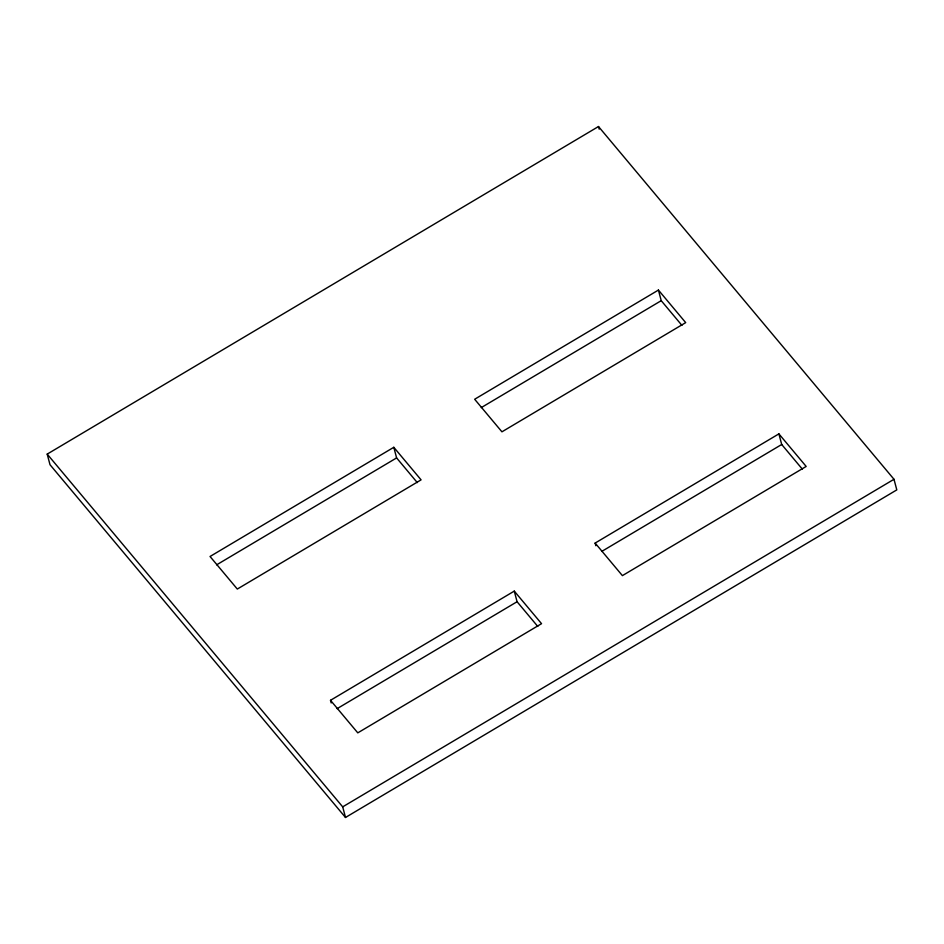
<?xml version="1.0" encoding="UTF-8"?>
<svg xmlns="http://www.w3.org/2000/svg" width="944" height="944" viewBox="0 0 944 944"><rect width="100%" height="100%" fill="white"/><g stroke="black" fill="none" stroke-linecap="round" stroke-linejoin="round"><path stroke-width="1.42" d="M47.2 454.111L598.496 126.531L893.992 479.281L896.8 489.889L345.504 817.469L50.008 464.719L47.2 454.111L342.696 806.86L345.504 817.469M393.801 447.303L210.04 556.488L237.31 589.056L421.083 479.859L393.801 447.303L396.61 457.911L417.295 482.608M658.428 290.068L474.655 399.253L501.937 431.821L685.698 322.624L658.428 290.068L661.225 300.676L681.922 325.373M216.636 564.842L396.61 457.911M481.263 407.607L661.225 300.676M330.506 700.306L514.268 591.109L541.549 623.677L357.788 732.863L330.506 700.306L331.202 702.961M595.133 543.071L778.894 433.874L806.176 466.442L622.403 575.628L595.133 543.071L595.829 545.726M337.114 708.661L517.076 601.729L514.268 591.109M601.741 551.426L781.703 444.494L778.894 433.874M342.696 806.86L893.992 479.281M781.703 444.494L802.388 469.192M517.076 601.729L537.773 626.427M598.496 126.531L599.204 129.186"/></g></svg>
